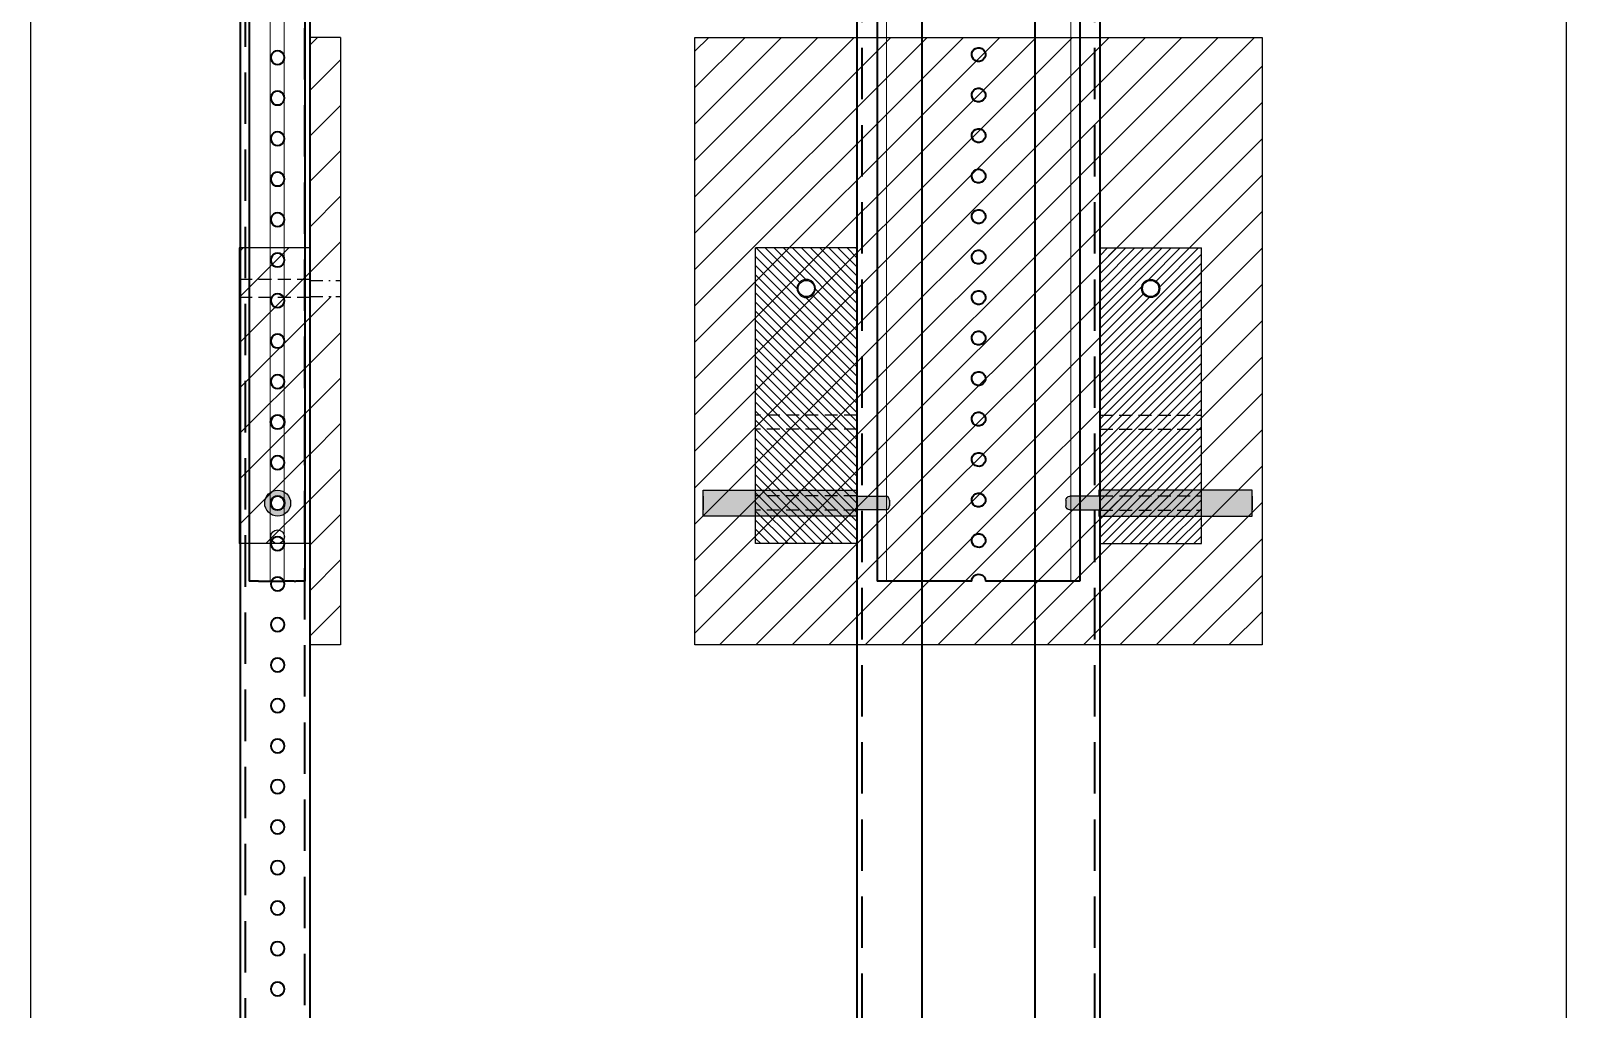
# Model space of a CAD drawing. Extents: x -442114 to -441356, y 420528 to 426243.
# Drawn here: x -442114 to -441356, y 421426 to 421909 of the extents above; entities that cross this region are included whole.
import ezdxf

# ---------------------------------------------------------------- set-up
doc = ezdxf.new("R2010")
doc.units = 0
for name, pattern in [('DASHDOT2', [12.7, 6.35, -3.175, 0, -3.175]), ('DASHED2', [9.525, 6.35, -3.175]), ('DASHEDX2', [38.1, 25.4, -12.7])]:
    doc.linetypes.add(name, pattern=pattern)
doc.layers.add('GORUNEN', color=7, linetype='Continuous', lineweight=35)
doc.layers.add('TEGET', color=8, linetype='Continuous', lineweight=18)

# ---------------------------------------------------------------- blocks, each defined once
blk = doc.blocks.new('RTEEEEW')
at = {"layer": 'GORUNEN', "color": 3}
for points in [[(-441706.17, 423145.81), (-441706.17, 420960.31)], [(-441674.17, 423145.81), (-441674.17, 420960.81)], [(-441618.17, 420960.81), (-441618.17, 423145.81)], [(-441586.17, 420960.31), (-441586.17, 423145.81)]]:
    blk.add_lwpolyline(points, dxfattribs=at)
at = {"layer": 'GORUNEN', "color": 3, "linetype": 'DASHEDX2'}
for points in [[(-441703.57, 420960.81), (-441703.57, 423145.81)], [(-441588.76, 420960.81), (-441588.76, 423145.81)]]:
    blk.add_lwpolyline(points, dxfattribs=at)
blk = doc.blocks.new('RFRF')
at = {"layer": 'GORUNEN', "color": 6}
for points in [[(-436055.46, 422629.79), (-436055.46, 420689.79)], [(-436027.96, 422629.79), (-436027.96, 420689.79)], [(-436055.46, 420966.39), (-436055.46, 420953.19)], [(-436055.46, 420953.19), (-436055.46, 420953.15), (-436055.46, 420953.04), (-436055.46, 420952.86), (-436055.46, 420952.61), (-436055.46, 420952.3), (-436055.46, 420951.94), (-436055.46, 420951.53), (-436055.46, 420951.08), (-436055.46, 420950.6), (-436055.46, 420950.1), (-436055.46, 420949.6), (-436055.46, 420949.1), (-436055.46, 420948.62), (-436055.46, 420948.16)], [(-436055.46, 420948.16), (-436055.46, 420947.94), (-436055.46, 420947.73), (-436055.46, 420947.53), (-436055.46, 420947.34), (-436055.46, 420947.17), (-436055.46, 420947.01), (-436055.46, 420946.87), (-436055.46, 420946.74), (-436055.46, 420946.64), (-436055.46, 420946.55), (-436055.46, 420946.48), (-436055.46, 420946.43), (-436055.46, 420946.4), (-436055.46, 420946.39)], [(-436055.46, 420946.39), (-436055.46, 420933.19)], [(-436055.46, 420933.19), (-436055.46, 420933.15), (-436055.46, 420933.04), (-436055.46, 420932.86), (-436055.46, 420932.61), (-436055.46, 420932.3), (-436055.46, 420931.94), (-436055.46, 420931.53), (-436055.46, 420931.08), (-436055.46, 420930.6), (-436055.46, 420930.1), (-436055.46, 420929.6), (-436055.46, 420929.1), (-436055.46, 420928.62), (-436055.46, 420928.16)], [(-436055.46, 420928.16), (-436055.46, 420927.94), (-436055.46, 420927.73), (-436055.46, 420927.53), (-436055.46, 420927.34), (-436055.46, 420927.17), (-436055.46, 420927.01), (-436055.46, 420926.87), (-436055.46, 420926.74), (-436055.46, 420926.64), (-436055.46, 420926.55), (-436055.46, 420926.48), (-436055.46, 420926.43), (-436055.46, 420926.4), (-436055.46, 420926.39)], [(-436055.46, 420926.39), (-436055.46, 420913.19)], [(-436055.46, 420913.19), (-436055.46, 420913.15), (-436055.46, 420913.04), (-436055.46, 420912.86), (-436055.46, 420912.61), (-436055.46, 420912.3), (-436055.46, 420911.94), (-436055.46, 420911.53), (-436055.46, 420911.08), (-436055.46, 420910.6), (-436055.46, 420910.1), (-436055.46, 420909.6), (-436055.46, 420909.1), (-436055.46, 420908.62), (-436055.46, 420908.16)], [(-436055.46, 420908.16), (-436055.46, 420907.94), (-436055.46, 420907.73), (-436055.46, 420907.53), (-436055.46, 420907.34), (-436055.46, 420907.17), (-436055.46, 420907.01), (-436055.46, 420906.87), (-436055.46, 420906.74), (-436055.46, 420906.64), (-436055.46, 420906.55), (-436055.46, 420906.48), (-436055.46, 420906.43), (-436055.46, 420906.4), (-436055.46, 420906.39)], [(-436055.46, 420906.39), (-436055.46, 420893.19)], [(-436055.46, 420893.19), (-436055.46, 420893.15), (-436055.46, 420893.04), (-436055.46, 420892.86), (-436055.46, 420892.61), (-436055.46, 420892.3), (-436055.46, 420891.94), (-436055.46, 420891.53), (-436055.46, 420891.08), (-436055.46, 420890.6), (-436055.46, 420890.1), (-436055.46, 420889.6), (-436055.46, 420889.1), (-436055.46, 420888.62), (-436055.46, 420888.16)], [(-436055.46, 420888.16), (-436055.46, 420887.94), (-436055.46, 420887.73), (-436055.46, 420887.53), (-436055.46, 420887.34), (-436055.46, 420887.17), (-436055.46, 420887.01), (-436055.46, 420886.87), (-436055.46, 420886.74), (-436055.46, 420886.64), (-436055.46, 420886.55), (-436055.46, 420886.48), (-436055.46, 420886.43), (-436055.46, 420886.4), (-436055.46, 420886.39)], [(-436055.46, 420886.39), (-436055.46, 420873.19)], [(-436055.46, 420873.19), (-436055.46, 420873.15), (-436055.46, 420873.04), (-436055.46, 420872.86), (-436055.46, 420872.61), (-436055.46, 420872.3), (-436055.46, 420871.94), (-436055.46, 420871.53), (-436055.46, 420871.08), (-436055.46, 420870.6), (-436055.46, 420870.1), (-436055.46, 420869.6), (-436055.46, 420869.1), (-436055.46, 420868.62), (-436055.46, 420868.16)], [(-436055.46, 420868.16), (-436055.46, 420867.94), (-436055.46, 420867.73), (-436055.46, 420867.53), (-436055.46, 420867.34), (-436055.46, 420867.17), (-436055.46, 420867.01), (-436055.46, 420866.87), (-436055.46, 420866.74), (-436055.46, 420866.64), (-436055.46, 420866.55), (-436055.46, 420866.48), (-436055.46, 420866.43), (-436055.46, 420866.4), (-436055.46, 420866.39)], [(-436055.46, 420866.39), (-436055.46, 420853.19)], [(-436055.46, 420853.19), (-436055.46, 420853.15), (-436055.46, 420853.04), (-436055.46, 420852.86), (-436055.46, 420852.61), (-436055.46, 420852.3), (-436055.46, 420851.94), (-436055.46, 420851.53), (-436055.46, 420851.08), (-436055.46, 420850.6), (-436055.46, 420850.1), (-436055.46, 420849.6), (-436055.46, 420849.1), (-436055.46, 420848.62), (-436055.46, 420848.16)], [(-436055.46, 420848.16), (-436055.46, 420847.94), (-436055.46, 420847.73), (-436055.46, 420847.53), (-436055.46, 420847.34), (-436055.46, 420847.17), (-436055.46, 420847.01), (-436055.46, 420846.87), (-436055.46, 420846.74), (-436055.46, 420846.64), (-436055.46, 420846.55), (-436055.46, 420846.48), (-436055.46, 420846.43), (-436055.46, 420846.4), (-436055.46, 420846.39)], [(-436055.46, 420846.39), (-436055.46, 420833.19)], [(-436055.46, 420833.19), (-436055.46, 420833.15), (-436055.46, 420833.04), (-436055.46, 420832.86), (-436055.46, 420832.61), (-436055.46, 420832.3), (-436055.46, 420831.94), (-436055.46, 420831.53), (-436055.46, 420831.08), (-436055.46, 420830.6), (-436055.46, 420830.1), (-436055.46, 420829.6), (-436055.46, 420829.1), (-436055.46, 420828.62), (-436055.46, 420828.16)], [(-436055.46, 420828.16), (-436055.46, 420827.94), (-436055.46, 420827.73), (-436055.46, 420827.53), (-436055.46, 420827.34), (-436055.46, 420827.17), (-436055.46, 420827.01), (-436055.46, 420826.87), (-436055.46, 420826.74), (-436055.46, 420826.64), (-436055.46, 420826.55), (-436055.46, 420826.48), (-436055.46, 420826.43), (-436055.46, 420826.4), (-436055.46, 420826.39)], [(-436055.46, 420826.39), (-436055.46, 420813.19)], [(-436055.46, 420813.19), (-436055.46, 420813.15), (-436055.46, 420813.04), (-436055.46, 420812.86), (-436055.46, 420812.61), (-436055.46, 420812.3), (-436055.46, 420811.94), (-436055.46, 420811.53), (-436055.46, 420811.08), (-436055.46, 420810.6), (-436055.46, 420810.1), (-436055.46, 420809.6), (-436055.46, 420809.1), (-436055.46, 420808.62), (-436055.46, 420808.16)], [(-436055.46, 420808.16), (-436055.46, 420807.94), (-436055.46, 420807.73), (-436055.46, 420807.53), (-436055.46, 420807.34), (-436055.46, 420807.17), (-436055.46, 420807.01), (-436055.46, 420806.87), (-436055.46, 420806.74), (-436055.46, 420806.64), (-436055.46, 420806.55), (-436055.46, 420806.48), (-436055.46, 420806.43), (-436055.46, 420806.4), (-436055.46, 420806.39)], [(-436055.46, 420806.39), (-436055.46, 420793.19)], [(-436055.46, 420793.19), (-436055.46, 420793.15), (-436055.46, 420793.04), (-436055.46, 420792.86), (-436055.46, 420792.61), (-436055.46, 420792.3), (-436055.46, 420791.94), (-436055.46, 420791.53), (-436055.46, 420791.08), (-436055.46, 420790.6), (-436055.46, 420790.1), (-436055.46, 420789.6), (-436055.46, 420789.1), (-436055.46, 420788.62), (-436055.46, 420788.16)], [(-436055.46, 420788.16), (-436055.46, 420787.94), (-436055.46, 420787.73), (-436055.46, 420787.53), (-436055.46, 420787.34), (-436055.46, 420787.17), (-436055.46, 420787.01), (-436055.46, 420786.87), (-436055.46, 420786.74), (-436055.46, 420786.64), (-436055.46, 420786.55), (-436055.46, 420786.48), (-436055.46, 420786.43), (-436055.46, 420786.4), (-436055.46, 420786.39)], [(-436055.46, 420786.39), (-436055.46, 420773.19)], [(-436055.46, 420773.19), (-436055.46, 420773.15), (-436055.46, 420773.04), (-436055.46, 420772.86), (-436055.46, 420772.61), (-436055.46, 420772.3), (-436055.46, 420771.94), (-436055.46, 420771.53), (-436055.46, 420771.08), (-436055.46, 420770.6), (-436055.46, 420770.1), (-436055.46, 420769.6), (-436055.46, 420769.1), (-436055.46, 420768.62), (-436055.46, 420768.16)], [(-436055.46, 420768.16), (-436055.46, 420767.94), (-436055.46, 420767.73), (-436055.46, 420767.53), (-436055.46, 420767.34), (-436055.46, 420767.17), (-436055.46, 420767.01), (-436055.46, 420766.87), (-436055.46, 420766.74), (-436055.46, 420766.64), (-436055.46, 420766.55), (-436055.46, 420766.48), (-436055.46, 420766.43), (-436055.46, 420766.4), (-436055.46, 420766.39)], [(-436055.46, 420766.39), (-436055.46, 420753.19)], [(-436055.46, 420753.19), (-436055.46, 420753.15), (-436055.46, 420753.04), (-436055.46, 420752.86), (-436055.46, 420752.61), (-436055.46, 420752.3), (-436055.46, 420751.94), (-436055.46, 420751.53), (-436055.46, 420751.08), (-436055.46, 420750.6), (-436055.46, 420750.1), (-436055.46, 420749.6), (-436055.46, 420749.1), (-436055.46, 420748.62), (-436055.46, 420748.16)], [(-436055.46, 420748.16), (-436055.46, 420747.94), (-436055.46, 420747.73), (-436055.46, 420747.53), (-436055.46, 420747.34), (-436055.46, 420747.17), (-436055.46, 420747.01), (-436055.46, 420746.87), (-436055.46, 420746.74), (-436055.46, 420746.64), (-436055.46, 420746.55), (-436055.46, 420746.48), (-436055.46, 420746.43), (-436055.46, 420746.4), (-436055.46, 420746.39)], [(-436055.46, 420746.39), (-436055.46, 420733.19)], [(-436055.46, 420733.19), (-436055.46, 420733.15), (-436055.46, 420733.04), (-436055.46, 420732.86), (-436055.46, 420732.61), (-436055.46, 420732.3), (-436055.46, 420731.94), (-436055.46, 420731.53), (-436055.46, 420731.08), (-436055.46, 420730.6), (-436055.46, 420730.1), (-436055.46, 420729.6), (-436055.46, 420729.1), (-436055.46, 420728.62), (-436055.46, 420728.16)], [(-436055.46, 420728.16), (-436055.46, 420727.94), (-436055.46, 420727.73), (-436055.46, 420727.53), (-436055.46, 420727.34), (-436055.46, 420727.17), (-436055.46, 420727.01), (-436055.46, 420726.87), (-436055.46, 420726.74), (-436055.46, 420726.64), (-436055.46, 420726.55), (-436055.46, 420726.48), (-436055.46, 420726.43), (-436055.46, 420726.4), (-436055.46, 420726.39)], [(-436055.46, 420726.39), (-436055.46, 420713.19)], [(-436055.46, 420713.19), (-436055.46, 420713.15), (-436055.46, 420713.04), (-436055.46, 420712.86), (-436055.46, 420712.61), (-436055.46, 420712.3), (-436055.46, 420711.94), (-436055.46, 420711.53), (-436055.46, 420711.08), (-436055.46, 420710.6), (-436055.46, 420710.1), (-436055.46, 420709.6), (-436055.46, 420709.1), (-436055.46, 420708.62), (-436055.46, 420708.16)], [(-436055.46, 420708.16), (-436055.46, 420707.94), (-436055.46, 420707.73), (-436055.46, 420707.53), (-436055.46, 420707.34), (-436055.46, 420707.17), (-436055.46, 420707.01), (-436055.46, 420706.87), (-436055.46, 420706.74), (-436055.46, 420706.64), (-436055.46, 420706.55), (-436055.46, 420706.48), (-436055.46, 420706.43), (-436055.46, 420706.4), (-436055.46, 420706.39)], [(-436055.46, 420706.39), (-436055.46, 420693.19)], [(-436055.46, 420693.19), (-436055.46, 420693.17), (-436055.46, 420693.11), (-436055.46, 420693), (-436055.46, 420692.86), (-436055.46, 420692.67), (-436055.46, 420692.45), (-436055.46, 420692.2), (-436055.46, 420691.91), (-436055.46, 420691.6), (-436055.46, 420691.27), (-436055.46, 420690.91), (-436055.46, 420690.55), (-436055.46, 420690.17), (-436055.46, 420689.79)], [(-436050.96, 420689.79), (-436051.47, 420689.79), (-436051.96, 420689.79), (-436052.45, 420689.79), (-436052.92, 420689.79), (-436053.36, 420689.79), (-436053.77, 420689.79), (-436054.15, 420689.79), (-436054.48, 420689.79), (-436054.77, 420689.79), (-436055.02, 420689.79), (-436055.21, 420689.79), (-436055.35, 420689.79), (-436055.44, 420689.79), (-436055.46, 420689.79)], [(-436050.96, 420689.79), (-436050.16, 420689.79)], [(-436050.16, 420689.79), (-436048.67, 420689.79), (-436047.36, 420689.79), (-436046.35, 420689.79), (-436046, 420689.79), (-436045.77, 420689.79)], [(-436045.77, 420689.79), (-436045.12, 420689.79)], [(-436045.12, 420689.79), (-436038.3, 420689.79)], [(-436038.3, 420689.79), (-436037.66, 420689.79)], [(-436033.27, 420689.79), (-436034.75, 420689.79), (-436036.07, 420689.79), (-436037.08, 420689.79), (-436037.42, 420689.79), (-436037.66, 420689.79)], [(-436033.27, 420689.79), (-436032.46, 420689.79)], [(-436027.96, 420689.79), (-436027.99, 420689.79), (-436028.08, 420689.79), (-436028.22, 420689.79), (-436028.41, 420689.79), (-436028.65, 420689.79), (-436028.95, 420689.79), (-436029.28, 420689.79), (-436029.66, 420689.79), (-436030.07, 420689.79), (-436030.51, 420689.79), (-436030.98, 420689.79), (-436031.46, 420689.79), (-436031.96, 420689.79), (-436032.46, 420689.79)]]:
    blk.add_lwpolyline(points, dxfattribs=at)
at = {"layer": 'TEGET', "color": 6}
for points in [[(-436045.12, 422626.79), (-436045.12, 420689.79)], [(-436038.3, 422626.79), (-436038.3, 420689.79)]]:
    blk.add_lwpolyline(points, dxfattribs=at)
blk = doc.blocks.new('FRAR')
at = {"color": 3}
blk.add_circle((-441356.32, 421659.21), 3.4, dxfattribs=at)
at = {"layer": 'GORUNEN', "color": 3}
for points in [[(-441374.82, 423145.81), (-441374.82, 420960.81)], [(-441340.32, 420665.81), (-441340.32, 423145.81)], [(-441356.32, 421899.21), (-441357.37, 421899.04), (-441358.32, 421898.56), (-441359.07, 421897.8), (-441359.55, 421896.86), (-441359.72, 421895.81)], [(-441359.72, 421895.81), (-441359.55, 421894.75), (-441359.07, 421893.81), (-441358.32, 421893.05), (-441357.37, 421892.57), (-441356.32, 421892.41)], [(-441359.22, 421897.57), (-441358.72, 421898.21), (-441358.09, 421898.71)], [(-441352.92, 421895.81), (-441353.09, 421896.86), (-441353.57, 421897.8), (-441354.32, 421898.56), (-441355.27, 421899.04), (-441356.32, 421899.21)], [(-441356.32, 421892.41), (-441355.27, 421892.57), (-441354.32, 421893.05), (-441353.57, 421893.81), (-441353.09, 421894.75), (-441352.92, 421895.81)], [(-441354.55, 421898.71), (-441353.92, 421898.21), (-441353.42, 421897.57)], [(-441358.09, 421892.9), (-441358.72, 421893.4), (-441359.22, 421894.04)], [(-441353.42, 421894.04), (-441353.92, 421893.4), (-441354.55, 421892.9)], [(-441356.32, 421879.21), (-441357.37, 421879.04), (-441358.32, 421878.56), (-441359.07, 421877.8), (-441359.55, 421876.86), (-441359.72, 421875.81)], [(-441359.72, 421875.81), (-441359.55, 421874.75), (-441359.07, 421873.81), (-441358.32, 421873.05), (-441357.37, 421872.57), (-441356.32, 421872.41)], [(-441359.22, 421877.57), (-441358.72, 421878.21), (-441358.09, 421878.71)], [(-441358.09, 421872.9), (-441358.72, 421873.4), (-441359.22, 421874.04)], [(-441352.92, 421875.81), (-441353.09, 421876.86), (-441353.57, 421877.8), (-441354.32, 421878.56), (-441355.27, 421879.04), (-441356.32, 421879.21)], [(-441356.32, 421872.41), (-441355.27, 421872.57), (-441354.32, 421873.05), (-441353.57, 421873.81), (-441353.09, 421874.75), (-441352.92, 421875.81)], [(-441354.55, 421878.71), (-441353.92, 421878.21), (-441353.42, 421877.57)], [(-441353.42, 421874.04), (-441353.92, 421873.4), (-441354.55, 421872.9)], [(-441356.32, 421859.21), (-441357.37, 421859.04), (-441358.32, 421858.56), (-441359.07, 421857.8), (-441359.55, 421856.86), (-441359.72, 421855.81)], [(-441359.22, 421857.57), (-441358.72, 421858.21), (-441358.09, 421858.71)], [(-441352.92, 421855.81), (-441353.09, 421856.86), (-441353.57, 421857.8), (-441354.32, 421858.56), (-441355.27, 421859.04), (-441356.32, 421859.21)], [(-441354.55, 421858.71), (-441353.92, 421858.21), (-441353.42, 421857.57)], [(-441359.72, 421855.81), (-441359.55, 421854.75), (-441359.07, 421853.81), (-441358.32, 421853.05), (-441357.37, 421852.57), (-441356.32, 421852.41)], [(-441358.09, 421852.9), (-441358.72, 421853.4), (-441359.22, 421854.04)], [(-441356.32, 421852.41), (-441355.27, 421852.57), (-441354.32, 421853.05), (-441353.57, 421853.81), (-441353.09, 421854.75), (-441352.92, 421855.81)], [(-441353.42, 421854.04), (-441353.92, 421853.4), (-441354.55, 421852.9)], [(-441356.32, 421839.21), (-441357.37, 421839.04), (-441358.32, 421838.56), (-441359.07, 421837.8), (-441359.55, 421836.86), (-441359.72, 421835.81)], [(-441359.72, 421835.81), (-441359.55, 421834.75), (-441359.07, 421833.81), (-441358.32, 421833.05), (-441357.37, 421832.57), (-441356.32, 421832.41)], [(-441359.22, 421837.57), (-441358.72, 421838.21), (-441358.09, 421838.71)], [(-441352.92, 421835.81), (-441353.09, 421836.86), (-441353.57, 421837.8), (-441354.32, 421838.56), (-441355.27, 421839.04), (-441356.32, 421839.21)], [(-441356.32, 421832.41), (-441355.27, 421832.57), (-441354.32, 421833.05), (-441353.57, 421833.81), (-441353.09, 421834.75), (-441352.92, 421835.81)], [(-441354.55, 421838.71), (-441353.92, 421838.21), (-441353.42, 421837.57)], [(-441358.09, 421832.9), (-441358.72, 421833.4), (-441359.22, 421834.04)], [(-441353.42, 421834.04), (-441353.92, 421833.4), (-441354.55, 421832.9)], [(-441356.32, 421819.21), (-441357.37, 421819.04), (-441358.32, 421818.56), (-441359.07, 421817.8), (-441359.55, 421816.86), (-441359.72, 421815.81)], [(-441352.92, 421815.81), (-441353.09, 421816.86), (-441353.57, 421817.8), (-441354.32, 421818.56), (-441355.27, 421819.04), (-441356.32, 421819.21)], [(-441359.72, 421815.81), (-441359.55, 421814.75), (-441359.07, 421813.81), (-441358.32, 421813.05), (-441357.37, 421812.57), (-441356.32, 421812.41)], [(-441359.22, 421817.57), (-441358.72, 421818.21), (-441358.09, 421818.71)], [(-441358.09, 421812.9), (-441358.72, 421813.4), (-441359.22, 421814.04)], [(-441356.32, 421812.41), (-441355.27, 421812.57), (-441354.32, 421813.05), (-441353.57, 421813.81), (-441353.09, 421814.75), (-441352.92, 421815.81)], [(-441354.55, 421818.71), (-441353.92, 421818.21), (-441353.42, 421817.57)], [(-441353.42, 421814.04), (-441353.92, 421813.4), (-441354.55, 421812.9)], [(-441356.32, 421799.21), (-441357.37, 421799.04), (-441358.32, 421798.56), (-441359.07, 421797.8), (-441359.55, 421796.86), (-441359.72, 421795.81)], [(-441359.22, 421797.57), (-441358.72, 421798.21), (-441358.09, 421798.71)], [(-441352.92, 421795.81), (-441353.09, 421796.86), (-441353.57, 421797.8), (-441354.32, 421798.56), (-441355.27, 421799.04), (-441356.32, 421799.21)], [(-441354.55, 421798.71), (-441353.92, 421798.21), (-441353.42, 421797.57)], [(-441359.72, 421795.81), (-441359.55, 421794.75), (-441359.07, 421793.81), (-441358.32, 421793.05), (-441357.37, 421792.57), (-441356.32, 421792.41)], [(-441358.09, 421792.9), (-441358.72, 421793.4), (-441359.22, 421794.04)], [(-441356.32, 421792.41), (-441355.27, 421792.57), (-441354.32, 421793.05), (-441353.57, 421793.81), (-441353.09, 421794.75), (-441352.92, 421795.81)], [(-441353.42, 421794.04), (-441353.92, 421793.4), (-441354.55, 421792.9)], [(-441356.32, 421779.21), (-441357.37, 421779.04), (-441358.32, 421778.56), (-441359.07, 421777.8), (-441359.55, 421776.86), (-441359.72, 421775.81)], [(-441359.72, 421775.81), (-441359.55, 421774.75), (-441359.07, 421773.81), (-441358.32, 421773.05), (-441357.37, 421772.57), (-441356.32, 421772.41)], [(-441359.22, 421777.57), (-441358.72, 421778.21), (-441358.09, 421778.71)], [(-441358.09, 421772.9), (-441358.72, 421773.4), (-441359.22, 421774.04)], [(-441352.92, 421775.81), (-441353.09, 421776.86), (-441353.57, 421777.8), (-441354.32, 421778.56), (-441355.27, 421779.04), (-441356.32, 421779.21)], [(-441356.32, 421772.41), (-441355.27, 421772.57), (-441354.32, 421773.05), (-441353.57, 421773.81), (-441353.09, 421774.75), (-441352.92, 421775.81)], [(-441354.55, 421778.71), (-441353.92, 421778.21), (-441353.42, 421777.57)], [(-441353.42, 421774.04), (-441353.92, 421773.4), (-441354.55, 421772.9)], [(-441356.32, 421759.21), (-441357.37, 421759.04), (-441358.32, 421758.56), (-441359.07, 421757.8), (-441359.55, 421756.86), (-441359.72, 421755.81)], [(-441359.22, 421757.57), (-441358.72, 421758.21), (-441358.09, 421758.71)], [(-441352.92, 421755.81), (-441353.09, 421756.86), (-441353.57, 421757.8), (-441354.32, 421758.56), (-441355.27, 421759.04), (-441356.32, 421759.21)], [(-441354.55, 421758.71), (-441353.92, 421758.21), (-441353.42, 421757.57)], [(-441359.72, 421755.81), (-441359.55, 421754.75), (-441359.07, 421753.81), (-441358.32, 421753.05), (-441357.37, 421752.57), (-441356.32, 421752.41)], [(-441358.09, 421752.9), (-441358.72, 421753.4), (-441359.22, 421754.04)], [(-441356.32, 421752.41), (-441355.27, 421752.57), (-441354.32, 421753.05), (-441353.57, 421753.81), (-441353.09, 421754.75), (-441352.92, 421755.81)], [(-441353.42, 421754.04), (-441353.92, 421753.4), (-441354.55, 421752.9)], [(-441356.32, 421739.21), (-441357.37, 421739.04), (-441358.32, 421738.56), (-441359.07, 421737.8), (-441359.55, 421736.86), (-441359.72, 421735.81)], [(-441359.72, 421735.81), (-441359.55, 421734.75), (-441359.07, 421733.81), (-441358.32, 421733.05), (-441357.37, 421732.57), (-441356.32, 421732.41)], [(-441359.22, 421737.57), (-441358.72, 421738.21), (-441358.09, 421738.71)], [(-441352.92, 421735.81), (-441353.09, 421736.86), (-441353.57, 421737.8), (-441354.32, 421738.56), (-441355.27, 421739.04), (-441356.32, 421739.21)], [(-441356.32, 421732.41), (-441355.27, 421732.57), (-441354.32, 421733.05), (-441353.57, 421733.81), (-441353.09, 421734.75), (-441352.92, 421735.81)], [(-441354.55, 421738.71), (-441353.92, 421738.21), (-441353.42, 421737.57)], [(-441358.09, 421732.9), (-441358.72, 421733.4), (-441359.22, 421734.04)], [(-441353.42, 421734.04), (-441353.92, 421733.4), (-441354.55, 421732.9)], [(-441356.32, 421719.21), (-441357.37, 421719.04), (-441358.32, 421718.56), (-441359.07, 421717.8), (-441359.55, 421716.86), (-441359.72, 421715.81)], [(-441359.72, 421715.81), (-441359.55, 421714.75), (-441359.07, 421713.81), (-441358.32, 421713.05), (-441357.37, 421712.57), (-441356.32, 421712.41)], [(-441359.22, 421717.57), (-441358.72, 421718.21), (-441358.09, 421718.71)], [(-441358.09, 421712.9), (-441358.72, 421713.4), (-441359.22, 421714.04)], [(-441352.92, 421715.81), (-441353.09, 421716.86), (-441353.57, 421717.8), (-441354.32, 421718.56), (-441355.27, 421719.04), (-441356.32, 421719.21)], [(-441356.32, 421712.41), (-441355.27, 421712.57), (-441354.32, 421713.05), (-441353.57, 421713.81), (-441353.09, 421714.75), (-441352.92, 421715.81)], [(-441354.55, 421718.71), (-441353.92, 421718.21), (-441353.42, 421717.57)], [(-441353.42, 421714.04), (-441353.92, 421713.4), (-441354.55, 421712.9)], [(-441356.32, 421699.21), (-441357.37, 421699.04), (-441358.32, 421698.56), (-441359.07, 421697.8), (-441359.55, 421696.86), (-441359.72, 421695.81)], [(-441359.22, 421697.57), (-441358.72, 421698.21), (-441358.09, 421698.71)], [(-441352.92, 421695.81), (-441353.09, 421696.86), (-441353.57, 421697.8), (-441354.32, 421698.56), (-441355.27, 421699.04), (-441356.32, 421699.21)], [(-441354.55, 421698.71), (-441353.92, 421698.21), (-441353.42, 421697.57)], [(-441359.72, 421695.81), (-441359.55, 421694.75), (-441359.07, 421693.81), (-441358.32, 421693.05), (-441357.37, 421692.57), (-441356.32, 421692.41)], [(-441358.09, 421692.9), (-441358.72, 421693.4), (-441359.22, 421694.04)], [(-441356.32, 421692.41), (-441355.27, 421692.57), (-441354.32, 421693.05), (-441353.57, 421693.81), (-441353.09, 421694.75), (-441352.92, 421695.81)], [(-441353.42, 421694.04), (-441353.92, 421693.4), (-441354.55, 421692.9)], [(-441356.32, 421679.21), (-441357.37, 421679.04), (-441358.32, 421678.56), (-441359.07, 421677.8), (-441359.55, 421676.86), (-441359.72, 421675.81)], [(-441359.72, 421675.81), (-441359.55, 421674.75), (-441359.07, 421673.81), (-441358.32, 421673.05), (-441357.37, 421672.57), (-441356.32, 421672.41)], [(-441359.22, 421677.57), (-441358.72, 421678.21), (-441358.09, 421678.71)], [(-441352.92, 421675.81), (-441353.09, 421676.86), (-441353.57, 421677.8), (-441354.32, 421678.56), (-441355.27, 421679.04), (-441356.32, 421679.21)], [(-441356.32, 421672.41), (-441355.27, 421672.57), (-441354.32, 421673.05), (-441353.57, 421673.81), (-441353.09, 421674.75), (-441352.92, 421675.81)], [(-441354.55, 421678.71), (-441353.92, 421678.21), (-441353.42, 421677.57)], [(-441358.09, 421672.9), (-441358.72, 421673.4), (-441359.22, 421674.04)], [(-441353.42, 421674.04), (-441353.92, 421673.4), (-441354.55, 421672.9)], [(-441356.32, 421659.21), (-441357.37, 421659.04), (-441358.32, 421658.56), (-441359.07, 421657.8), (-441359.55, 421656.86), (-441359.72, 421655.81)], [(-441359.72, 421655.81), (-441359.55, 421654.75), (-441359.07, 421653.81), (-441358.32, 421653.05), (-441357.37, 421652.57), (-441356.32, 421652.41)], [(-441359.22, 421657.57), (-441358.72, 421658.21), (-441358.09, 421658.71)], [(-441358.09, 421652.9), (-441358.72, 421653.4), (-441359.22, 421654.04)], [(-441352.92, 421655.81), (-441353.09, 421656.86), (-441353.57, 421657.8), (-441354.32, 421658.56), (-441355.27, 421659.04), (-441356.32, 421659.21)], [(-441356.32, 421652.41), (-441355.27, 421652.57), (-441354.32, 421653.05), (-441353.57, 421653.81), (-441353.09, 421654.75), (-441352.92, 421655.81)], [(-441354.55, 421658.71), (-441353.92, 421658.21), (-441353.42, 421657.57)], [(-441353.42, 421654.04), (-441353.92, 421653.4), (-441354.55, 421652.9)], [(-441356.32, 421639.21), (-441357.37, 421639.04), (-441358.32, 421638.56), (-441359.07, 421637.8), (-441359.55, 421636.86), (-441359.72, 421635.81)], [(-441359.22, 421637.57), (-441358.72, 421638.21), (-441358.09, 421638.71)], [(-441352.92, 421635.81), (-441353.09, 421636.86), (-441353.57, 421637.8), (-441354.32, 421638.56), (-441355.27, 421639.04), (-441356.32, 421639.21)], [(-441354.55, 421638.71), (-441353.92, 421638.21), (-441353.42, 421637.57)], [(-441359.72, 421635.81), (-441359.55, 421634.75), (-441359.07, 421633.81), (-441358.32, 421633.05), (-441357.37, 421632.57), (-441356.32, 421632.41)], [(-441358.09, 421632.9), (-441358.72, 421633.4), (-441359.22, 421634.04)], [(-441356.32, 421632.41), (-441355.27, 421632.57), (-441354.32, 421633.05), (-441353.57, 421633.81), (-441353.09, 421634.75), (-441352.92, 421635.81)], [(-441353.42, 421634.04), (-441353.92, 421633.4), (-441354.55, 421632.9)], [(-441356.32, 421619.21), (-441357.37, 421619.04), (-441358.32, 421618.56), (-441359.07, 421617.8), (-441359.55, 421616.86), (-441359.72, 421615.81)], [(-441359.72, 421615.81), (-441359.55, 421614.75), (-441359.07, 421613.81), (-441358.32, 421613.05), (-441357.37, 421612.57), (-441356.32, 421612.41)], [(-441359.22, 421617.57), (-441358.72, 421618.21), (-441358.09, 421618.71)], [(-441352.92, 421615.81), (-441353.09, 421616.86), (-441353.57, 421617.8), (-441354.32, 421618.56), (-441355.27, 421619.04), (-441356.32, 421619.21)], [(-441356.32, 421612.41), (-441355.27, 421612.57), (-441354.32, 421613.05), (-441353.57, 421613.81), (-441353.09, 421614.75), (-441352.92, 421615.81)], [(-441354.55, 421618.71), (-441353.92, 421618.21), (-441353.42, 421617.57)], [(-441358.09, 421612.9), (-441358.72, 421613.4), (-441359.22, 421614.04)], [(-441353.42, 421614.04), (-441353.92, 421613.4), (-441354.55, 421612.9)], [(-441356.32, 421599.21), (-441357.37, 421599.04), (-441358.32, 421598.56), (-441359.07, 421597.8), (-441359.55, 421596.86), (-441359.72, 421595.81)], [(-441359.72, 421595.81), (-441359.55, 421594.75), (-441359.07, 421593.81), (-441358.32, 421593.05), (-441357.37, 421592.57), (-441356.32, 421592.41)], [(-441359.22, 421597.57), (-441358.72, 421598.21), (-441358.09, 421598.71)], [(-441358.09, 421592.9), (-441358.72, 421593.4), (-441359.22, 421594.04)], [(-441352.92, 421595.81), (-441353.09, 421596.86), (-441353.57, 421597.8), (-441354.32, 421598.56), (-441355.27, 421599.04), (-441356.32, 421599.21)], [(-441356.32, 421592.41), (-441355.27, 421592.57), (-441354.32, 421593.05), (-441353.57, 421593.81), (-441353.09, 421594.75), (-441352.92, 421595.81)], [(-441354.55, 421598.71), (-441353.92, 421598.21), (-441353.42, 421597.57)], [(-441353.42, 421594.04), (-441353.92, 421593.4), (-441354.55, 421592.9)], [(-441356.32, 421579.21), (-441357.37, 421579.04), (-441358.32, 421578.56), (-441359.07, 421577.8), (-441359.55, 421576.86), (-441359.72, 421575.81)], [(-441359.22, 421577.57), (-441358.72, 421578.21), (-441358.09, 421578.71)], [(-441352.92, 421575.81), (-441353.09, 421576.86), (-441353.57, 421577.8), (-441354.32, 421578.56), (-441355.27, 421579.04), (-441356.32, 421579.21)], [(-441354.55, 421578.71), (-441353.92, 421578.21), (-441353.42, 421577.57)], [(-441359.72, 421575.81), (-441359.55, 421574.75), (-441359.07, 421573.81), (-441358.32, 421573.05), (-441357.37, 421572.57), (-441356.32, 421572.41)], [(-441358.09, 421572.9), (-441358.72, 421573.4), (-441359.22, 421574.04)], [(-441356.32, 421572.41), (-441355.27, 421572.57), (-441354.32, 421573.05), (-441353.57, 421573.81), (-441353.09, 421574.75), (-441352.92, 421575.81)], [(-441353.42, 421574.04), (-441353.92, 421573.4), (-441354.55, 421572.9)], [(-441356.32, 421559.21), (-441357.37, 421559.04), (-441358.32, 421558.56), (-441359.07, 421557.8), (-441359.55, 421556.86), (-441359.72, 421555.81)], [(-441359.72, 421555.81), (-441359.55, 421554.75), (-441359.07, 421553.81), (-441358.32, 421553.05), (-441357.37, 421552.57), (-441356.32, 421552.41)], [(-441359.22, 421557.57), (-441358.72, 421558.21), (-441358.09, 421558.71)], [(-441358.09, 421552.9), (-441358.72, 421553.4), (-441359.22, 421554.04)], [(-441352.92, 421555.81), (-441353.09, 421556.86), (-441353.57, 421557.8), (-441354.32, 421558.56), (-441355.27, 421559.04), (-441356.32, 421559.21)], [(-441356.32, 421552.41), (-441355.27, 421552.57), (-441354.32, 421553.05), (-441353.57, 421553.81), (-441353.09, 421554.75), (-441352.92, 421555.81)], [(-441354.55, 421558.71), (-441353.92, 421558.21), (-441353.42, 421557.57)], [(-441353.42, 421554.04), (-441353.92, 421553.4), (-441354.55, 421552.9)], [(-441356.32, 421539.21), (-441357.37, 421539.04), (-441358.32, 421538.56), (-441359.07, 421537.8), (-441359.55, 421536.86), (-441359.72, 421535.81)], [(-441359.22, 421537.57), (-441358.72, 421538.21), (-441358.09, 421538.71)], [(-441352.92, 421535.81), (-441353.09, 421536.86), (-441353.57, 421537.8), (-441354.32, 421538.56), (-441355.27, 421539.04), (-441356.32, 421539.21)], [(-441354.55, 421538.71), (-441353.92, 421538.21), (-441353.42, 421537.57)], [(-441359.72, 421535.81), (-441359.55, 421534.75), (-441359.07, 421533.81), (-441358.32, 421533.05), (-441357.37, 421532.57), (-441356.32, 421532.41)], [(-441358.09, 421532.9), (-441358.72, 421533.4), (-441359.22, 421534.04)], [(-441356.32, 421532.41), (-441355.27, 421532.57), (-441354.32, 421533.05), (-441353.57, 421533.81), (-441353.09, 421534.75), (-441352.92, 421535.81)], [(-441353.42, 421534.04), (-441353.92, 421533.4), (-441354.55, 421532.9)], [(-441356.32, 421519.21), (-441357.37, 421519.04), (-441358.32, 421518.56), (-441359.07, 421517.8), (-441359.55, 421516.86), (-441359.72, 421515.81)], [(-441359.22, 421517.57), (-441358.72, 421518.21), (-441358.09, 421518.71)], [(-441352.92, 421515.81), (-441353.09, 421516.86), (-441353.57, 421517.8), (-441354.32, 421518.56), (-441355.27, 421519.04), (-441356.32, 421519.21)], [(-441354.55, 421518.71), (-441353.92, 421518.21), (-441353.42, 421517.57)], [(-441359.72, 421515.81), (-441359.55, 421514.75), (-441359.07, 421513.81), (-441358.32, 421513.05), (-441357.37, 421512.57), (-441356.32, 421512.41)], [(-441358.09, 421512.9), (-441358.72, 421513.4), (-441359.22, 421514.04)], [(-441356.32, 421512.41), (-441355.27, 421512.57), (-441354.32, 421513.05), (-441353.57, 421513.81), (-441353.09, 421514.75), (-441352.92, 421515.81)], [(-441353.42, 421514.04), (-441353.92, 421513.4), (-441354.55, 421512.9)], [(-441356.32, 421499.21), (-441357.37, 421499.04), (-441358.32, 421498.56), (-441359.07, 421497.8), (-441359.55, 421496.86), (-441359.72, 421495.81)], [(-441359.72, 421495.81), (-441359.55, 421494.75), (-441359.07, 421493.81), (-441358.32, 421493.05), (-441357.37, 421492.57), (-441356.32, 421492.41)], [(-441359.22, 421497.57), (-441358.72, 421498.21), (-441358.09, 421498.71)], [(-441358.09, 421492.9), (-441358.72, 421493.4), (-441359.22, 421494.04)], [(-441352.92, 421495.81), (-441353.09, 421496.86), (-441353.57, 421497.8), (-441354.32, 421498.56), (-441355.27, 421499.04), (-441356.32, 421499.21)], [(-441356.32, 421492.41), (-441355.27, 421492.57), (-441354.32, 421493.05), (-441353.57, 421493.81), (-441353.09, 421494.75), (-441352.92, 421495.81)], [(-441354.55, 421498.71), (-441353.92, 421498.21), (-441353.42, 421497.57)], [(-441353.42, 421494.04), (-441353.92, 421493.4), (-441354.55, 421492.9)], [(-441356.32, 421479.21), (-441357.37, 421479.04), (-441358.32, 421478.56), (-441359.07, 421477.8), (-441359.55, 421476.86), (-441359.72, 421475.81)], [(-441359.22, 421477.57), (-441358.72, 421478.21), (-441358.09, 421478.71)], [(-441352.92, 421475.81), (-441353.09, 421476.86), (-441353.57, 421477.8), (-441354.32, 421478.56), (-441355.27, 421479.04), (-441356.32, 421479.21)], [(-441354.55, 421478.71), (-441353.92, 421478.21), (-441353.42, 421477.57)], [(-441359.72, 421475.81), (-441359.55, 421474.75), (-441359.07, 421473.81), (-441358.32, 421473.05), (-441357.37, 421472.57), (-441356.32, 421472.41)], [(-441358.09, 421472.9), (-441358.72, 421473.4), (-441359.22, 421474.04)], [(-441356.32, 421472.41), (-441355.27, 421472.57), (-441354.32, 421473.05), (-441353.57, 421473.81), (-441353.09, 421474.75), (-441352.92, 421475.81)], [(-441353.42, 421474.04), (-441353.92, 421473.4), (-441354.55, 421472.9)], [(-441356.32, 421459.21), (-441357.37, 421459.04), (-441358.32, 421458.56), (-441359.07, 421457.8), (-441359.55, 421456.86), (-441359.72, 421455.81)], [(-441359.72, 421455.81), (-441359.55, 421454.75), (-441359.07, 421453.81), (-441358.32, 421453.05), (-441357.37, 421452.57), (-441356.32, 421452.41)], [(-441359.22, 421457.57), (-441358.72, 421458.21), (-441358.09, 421458.71)], [(-441352.92, 421455.81), (-441353.09, 421456.86), (-441353.57, 421457.8), (-441354.32, 421458.56), (-441355.27, 421459.04), (-441356.32, 421459.21)], [(-441356.32, 421452.41), (-441355.27, 421452.57), (-441354.32, 421453.05), (-441353.57, 421453.81), (-441353.09, 421454.75), (-441352.92, 421455.81)], [(-441354.55, 421458.71), (-441353.92, 421458.21), (-441353.42, 421457.57)], [(-441358.09, 421452.9), (-441358.72, 421453.4), (-441359.22, 421454.04)], [(-441353.42, 421454.04), (-441353.92, 421453.4), (-441354.55, 421452.9)], [(-441356.32, 421439.21), (-441357.37, 421439.04), (-441358.32, 421438.56), (-441359.07, 421437.8), (-441359.55, 421436.86), (-441359.72, 421435.81)], [(-441359.72, 421435.81), (-441359.55, 421434.75), (-441359.07, 421433.81), (-441358.32, 421433.05), (-441357.37, 421432.57), (-441356.32, 421432.41)], [(-441359.22, 421437.57), (-441358.72, 421438.21), (-441358.09, 421438.71)], [(-441358.09, 421432.9), (-441358.72, 421433.4), (-441359.22, 421434.04)], [(-441352.92, 421435.81), (-441353.09, 421436.86), (-441353.57, 421437.8), (-441354.32, 421438.56), (-441355.27, 421439.04), (-441356.32, 421439.21)], [(-441356.32, 421432.41), (-441355.27, 421432.57), (-441354.32, 421433.05), (-441353.57, 421433.81), (-441353.09, 421434.75), (-441352.92, 421435.81)], [(-441354.55, 421438.71), (-441353.92, 421438.21), (-441353.42, 421437.57)], [(-441353.42, 421434.04), (-441353.92, 421433.4), (-441354.55, 421432.9)]]:
    blk.add_lwpolyline(points, dxfattribs=at)
at = {"layer": 'GORUNEN', "color": 3, "linetype": 'DASHEDX2'}
for points in [[(-441372.32, 423145.81), (-441372.32, 420960.81)], [(-441342.82, 420665.81), (-441342.82, 423145.81)]]:
    blk.add_lwpolyline(points, dxfattribs=at)
blk = doc.blocks.new('GGFGFG')
h = blk.add_hatch()
h.set_pattern_fill('ANSI31', color=4, scale=5)
h.paths.add_polyline_path([(-440418.85, 422849.63), (-440453.85, 422849.63), (-440453.85, 422834.13), (-440418.85, 422834.13)])
h.paths.add_polyline_path([(-440418.85, 422825.13), (-440453.85, 422825.13), (-440453.85, 422703.63), (-440418.85, 422703.63)])
h.paths.add_polyline_path([(-440431.26, 422763.63, -1), (-440438.46, 422763.63, -1)], flags=16)
h.paths.add_polyline_path([(-440431.23, 422723.63, -1), (-440438.43, 422723.63, -1)], flags=16)
h.paths.add_polyline_path([(-440418.85, 422834.13), (-440453.85, 422834.13), (-440453.85, 422825.13), (-440418.85, 422825.13)])
at = {"color": 4}
for p, q in [((-440418.85, 422849.63), (-440453.85, 422849.63)), ((-440453.85, 422849.63), (-440453.85, 422703.63)), ((-440418.85, 422849.63), (-440418.85, 422703.63)), ((-440418.85, 422703.63), (-440453.85, 422703.63))]:
    blk.add_line(p, q, dxfattribs=at)
at = {"color": 4, "linetype": 'DASHED2'}
for p, q in [((-440418.85, 422834.13), (-440453.85, 422834.13)), ((-440418.85, 422825.13), (-440453.85, 422825.13))]:
    blk.add_line(p, q, dxfattribs=at)
at = {"color": 4}
for centre in [(-440434.86, 422763.63), (-440434.83, 422723.63)]:
    blk.add_circle(centre, 3.6, dxfattribs=at)
blk = doc.blocks.new('EWFEEF')
at = {"true_color": 0xfecc66}
h = blk.add_hatch(dxfattribs=at)
h.set_pattern_fill('ANSI31', color=31, scale=5)
h.paths.add_polyline_path([(-441961.07, 421905.81), (-441976.07, 421905.81), (-441976.08, 421785.8), (-441961.07, 421785.8)])
h.paths.add_polyline_path([(-441961.07, 421777.8), (-441976.08, 421777.8), (-441976.1, 421605.81), (-441961.07, 421605.81)])
at = {"color": 31, "true_color": 0xfecc66}
for p, q in [((-441976.1, 421605.81), (-441976.07, 421905.81)), ((-441961.07, 421905.81), (-441976.07, 421905.81)), ((-441961.07, 421905.81), (-441961.07, 421605.81)), ((-441961.07, 421605.81), (-441976.1, 421605.81))]:
    blk.add_line(p, q, dxfattribs=at)
at = {"color": 31, "linetype": 'DASHDOT2', "true_color": 0xfecc66}
for p, q in [((-441976.07, 421785.8), (-441961.07, 421785.8)), ((-441976.07, 421777.8), (-441961.07, 421777.8))]:
    blk.add_line(p, q, dxfattribs=at)
blk = doc.blocks.new('OJJJHJ90')
h = blk.add_hatch()
h.set_pattern_fill('ANSI31', color=4)
h.paths.add_polyline_path([(-440263.68, 422849.63), (-440313.69, 422849.63), (-440313.69, 422767.13), (-440263.68, 422767.13)])
h.paths.add_polyline_path([(-440293.18, 422829.63, -1), (-440284.18, 422829.63, -1)], flags=16)
h.paths.add_polyline_path([(-440263.68, 422760.13), (-440313.69, 422760.13), (-440313.69, 422727.13), (-440263.68, 422727.13)])
h.paths.add_polyline_path([(-440263.68, 422767.13), (-440313.69, 422767.13), (-440313.69, 422760.13), (-440263.68, 422760.13)])
h.paths.add_polyline_path([(-440263.68, 422727.13), (-440313.69, 422727.13), (-440313.69, 422720.13), (-440263.68, 422720.13)])
h.paths.add_polyline_path([(-440263.68, 422720.13), (-440313.69, 422720.13), (-440313.69, 422703.63), (-440263.68, 422703.63)])
at = {"color": 4}
for p, q in [((-440313.69, 422849.63), (-440313.69, 422703.63)), ((-440313.69, 422849.63), (-440263.68, 422849.63)), ((-440263.68, 422703.63), (-440263.68, 422849.63)), ((-440313.69, 422703.63), (-440263.68, 422703.63))]:
    blk.add_line(p, q, dxfattribs=at)
at = {"color": 4, "linetype": 'DASHED2'}
for p, q in [((-440313.69, 422767.13), (-440263.68, 422767.13)), ((-440313.69, 422760.13), (-440263.68, 422760.13)), ((-440313.66, 422727.13), (-440263.65, 422727.13)), ((-440313.66, 422720.13), (-440263.65, 422720.13))]:
    blk.add_line(p, q, dxfattribs=at)
at = {"color": 4}
blk.add_circle((-440288.68, 422829.63), 4.5, dxfattribs=at)
blk = doc.blocks.new('EWWRWR')
at = {"true_color": 0xfecc66}
h = blk.add_hatch(dxfattribs=at)
h.set_pattern_fill('ANSI31', color=31, scale=4)
h.paths.add_polyline_path([(-441506.17, 421905.81), (-441786.17, 421905.81), (-441786.17, 421605.81), (-441706.17, 421605.81), (-441506.17, 421605.81)])
h.paths.add_polyline_path([(-441557.17, 421781.8, -1), (-441565.17, 421781.8, -1)], flags=16)
h.paths.add_polyline_path([(-441727.18, 421781.8, -1), (-441735.18, 421781.8, -1)], flags=16)
at = {"color": 31, "true_color": 0xfecc66}
for p, q in [((-441786.17, 421605.81), (-441786.17, 421905.81)), ((-441786.17, 421905.81), (-441506.17, 421905.81)), ((-441506.17, 421905.81), (-441506.17, 421605.81)), ((-441706.17, 421605.81), (-441786.17, 421605.81)), ((-441506.17, 421605.81), (-441706.17, 421605.81))]:
    blk.add_line(p, q, dxfattribs=at)
for centre in [(-441731.18, 421781.8), (-441561.17, 421781.8)]:
    blk.add_circle(centre, 4, dxfattribs=at)
blk = doc.blocks.new('RFRFRFRFRFRUU')
at = {"true_color": 0xd19cc7}
h = blk.add_hatch(color=9, dxfattribs=at)
h.dxf.hatch_style = 1
h.paths.add_polyline_path([(-441691.67, 423079.21), (-441705.97, 423079.21), (-441705.97, 423082.21), (-441781.71, 423082.21), (-441781.71, 423079.21), (-441781.71, 423069.41), (-441705.97, 423069.41), (-441705.97, 423072.41), (-441691.67, 423072.41, 0.414214), (-441689.67, 423074.41), (-441689.67, 423077.21, 0.414214)])
for p, q in [((-441781.71, 423079.21), (-441781.71, 423082.21)), ((-441781.71, 423082.21), (-441705.97, 423082.21)), ((-441781.71, 423069.41), (-441781.71, 423079.21)), ((-441705.97, 423082.21), (-441705.97, 423079.21)), ((-441705.97, 423079.21), (-441691.67, 423079.21)), ((-441691.67, 423072.41), (-441705.97, 423072.41)), ((-441705.97, 423072.41), (-441705.97, 423069.41)), ((-441689.67, 423077.21), (-441689.67, 423074.41)), ((-441705.97, 423069.41), (-441781.71, 423069.41))]:
    blk.add_line(p, q)
at = {"color": 254, "true_color": 0xddb3d4}
blk.add_line((-441781.71, 423079.21), (-441781.71, 423072.41), dxfattribs=at)
for centre, start, end in [((-441691.67, 423077.21), 0, 90), ((-441691.67, 423074.41), 270, 0)]:
    blk.add_arc(centre, 2, start, end)
blk = doc.blocks.new('FGGTGTGT')
at = {"layer": 'GORUNEN', "color": 6}
for points in [[(-439366.07, 422626.79), (-439366.07, 420689.79)], [(-439266.07, 422626.79), (-439266.07, 420689.79)], [(-439313.09, 420948.16), (-439313.74, 420947.32), (-439314.62, 420946.72), (-439315.64, 420946.42), (-439316.7, 420946.45), (-439317.7, 420946.81), (-439318.54, 420947.46), (-439319.14, 420948.34), (-439319.44, 420949.36), (-439319.41, 420950.42), (-439319.06, 420951.42)], [(-439319.06, 420951.42), (-439318.41, 420952.26), (-439317.53, 420952.86), (-439316.51, 420953.16), (-439315.44, 420953.13), (-439314.44, 420952.78), (-439313.6, 420952.13), (-439313, 420951.25), (-439312.7, 420950.23), (-439312.73, 420949.16), (-439313.09, 420948.16)], [(-439319.06, 420931.42), (-439318.41, 420932.26), (-439317.53, 420932.86), (-439316.51, 420933.16), (-439315.44, 420933.13), (-439314.44, 420932.78), (-439313.6, 420932.13), (-439313, 420931.25), (-439312.7, 420930.23), (-439312.73, 420929.16), (-439313.09, 420928.16)], [(-439313.09, 420928.16), (-439313.74, 420927.32), (-439314.62, 420926.72), (-439315.64, 420926.42), (-439316.7, 420926.45), (-439317.7, 420926.81), (-439318.54, 420927.46), (-439319.14, 420928.34), (-439319.44, 420929.36), (-439319.41, 420930.42), (-439319.06, 420931.42)], [(-439313.09, 420908.16), (-439313.74, 420907.32), (-439314.62, 420906.72), (-439315.64, 420906.42), (-439316.7, 420906.45), (-439317.7, 420906.81), (-439318.54, 420907.46), (-439319.14, 420908.34), (-439319.44, 420909.36), (-439319.41, 420910.42), (-439319.06, 420911.42)], [(-439319.06, 420911.42), (-439318.41, 420912.26), (-439317.53, 420912.86), (-439316.51, 420913.16), (-439315.44, 420913.13), (-439314.44, 420912.78), (-439313.6, 420912.13), (-439313, 420911.25), (-439312.7, 420910.23), (-439312.73, 420909.16), (-439313.09, 420908.16)], [(-439313.09, 420888.16), (-439313.74, 420887.32), (-439314.62, 420886.72), (-439315.64, 420886.42), (-439316.7, 420886.45), (-439317.7, 420886.81), (-439318.54, 420887.46), (-439319.14, 420888.34), (-439319.44, 420889.36), (-439319.41, 420890.42), (-439319.06, 420891.42)], [(-439319.06, 420891.42), (-439318.41, 420892.26), (-439317.53, 420892.86), (-439316.51, 420893.16), (-439315.44, 420893.13), (-439314.44, 420892.78), (-439313.6, 420892.13), (-439313, 420891.25), (-439312.7, 420890.23), (-439312.73, 420889.16), (-439313.09, 420888.16)], [(-439319.06, 420871.42), (-439318.41, 420872.26), (-439317.53, 420872.86), (-439316.51, 420873.16), (-439315.44, 420873.13), (-439314.44, 420872.78), (-439313.6, 420872.13), (-439313, 420871.25), (-439312.7, 420870.23), (-439312.73, 420869.16), (-439313.09, 420868.16)], [(-439313.09, 420868.16), (-439313.74, 420867.32), (-439314.62, 420866.72), (-439315.64, 420866.42), (-439316.7, 420866.45), (-439317.7, 420866.81), (-439318.54, 420867.46), (-439319.14, 420868.34), (-439319.44, 420869.36), (-439319.41, 420870.42), (-439319.06, 420871.42)], [(-439313.09, 420848.16), (-439313.74, 420847.32), (-439314.62, 420846.72), (-439315.64, 420846.42), (-439316.7, 420846.45), (-439317.7, 420846.81), (-439318.54, 420847.46), (-439319.14, 420848.34), (-439319.44, 420849.36), (-439319.41, 420850.42), (-439319.06, 420851.42)], [(-439319.06, 420851.42), (-439318.41, 420852.26), (-439317.53, 420852.86), (-439316.51, 420853.16), (-439315.44, 420853.13), (-439314.44, 420852.78), (-439313.6, 420852.13), (-439313, 420851.25), (-439312.7, 420850.23), (-439312.73, 420849.16), (-439313.09, 420848.16)], [(-439313.09, 420828.16), (-439313.74, 420827.32), (-439314.62, 420826.72), (-439315.64, 420826.42), (-439316.7, 420826.45), (-439317.7, 420826.81), (-439318.54, 420827.46), (-439319.14, 420828.34), (-439319.44, 420829.36), (-439319.41, 420830.42), (-439319.06, 420831.42)], [(-439319.06, 420831.42), (-439318.41, 420832.26), (-439317.53, 420832.86), (-439316.51, 420833.16), (-439315.44, 420833.13), (-439314.44, 420832.78), (-439313.6, 420832.13), (-439313, 420831.25), (-439312.7, 420830.23), (-439312.73, 420829.16), (-439313.09, 420828.16)], [(-439313.09, 420808.16), (-439313.74, 420807.32), (-439314.62, 420806.72), (-439315.64, 420806.42), (-439316.7, 420806.45), (-439317.7, 420806.81), (-439318.54, 420807.46), (-439319.14, 420808.34), (-439319.44, 420809.36), (-439319.41, 420810.42), (-439319.06, 420811.42)], [(-439319.06, 420811.42), (-439318.41, 420812.26), (-439317.53, 420812.86), (-439316.51, 420813.16), (-439315.44, 420813.13), (-439314.44, 420812.78), (-439313.6, 420812.13), (-439313, 420811.25), (-439312.7, 420810.23), (-439312.73, 420809.16), (-439313.09, 420808.16)], [(-439313.09, 420788.16), (-439313.74, 420787.32), (-439314.62, 420786.72), (-439315.64, 420786.42), (-439316.7, 420786.45), (-439317.7, 420786.81), (-439318.54, 420787.46), (-439319.14, 420788.34), (-439319.44, 420789.36), (-439319.41, 420790.42), (-439319.06, 420791.42)], [(-439319.06, 420791.42), (-439318.41, 420792.26), (-439317.53, 420792.86), (-439316.51, 420793.16), (-439315.44, 420793.13), (-439314.44, 420792.78), (-439313.6, 420792.13), (-439313, 420791.25), (-439312.7, 420790.23), (-439312.73, 420789.16), (-439313.09, 420788.16)], [(-439313.09, 420768.16), (-439313.74, 420767.32), (-439314.62, 420766.72), (-439315.64, 420766.42), (-439316.7, 420766.45), (-439317.7, 420766.81), (-439318.54, 420767.46), (-439319.14, 420768.34), (-439319.44, 420769.36), (-439319.41, 420770.42), (-439319.06, 420771.42)], [(-439319.06, 420771.42), (-439318.41, 420772.26), (-439317.53, 420772.86), (-439316.51, 420773.16), (-439315.44, 420773.13), (-439314.44, 420772.78), (-439313.6, 420772.13), (-439313, 420771.25), (-439312.7, 420770.23), (-439312.73, 420769.16), (-439313.09, 420768.16)], [(-439313.09, 420748.16), (-439313.74, 420747.32), (-439314.62, 420746.72), (-439315.64, 420746.42), (-439316.7, 420746.45), (-439317.7, 420746.81), (-439318.54, 420747.46), (-439319.14, 420748.34), (-439319.44, 420749.36), (-439319.41, 420750.42), (-439319.06, 420751.42)], [(-439319.06, 420751.42), (-439318.41, 420752.26), (-439317.53, 420752.86), (-439316.51, 420753.16), (-439315.44, 420753.13), (-439314.44, 420752.78), (-439313.6, 420752.13), (-439313, 420751.25), (-439312.7, 420750.23), (-439312.73, 420749.16), (-439313.09, 420748.16)], [(-439313.09, 420728.16), (-439313.74, 420727.32), (-439314.62, 420726.72), (-439315.64, 420726.42), (-439316.7, 420726.45), (-439317.7, 420726.81), (-439318.54, 420727.46), (-439319.14, 420728.34), (-439319.44, 420729.36), (-439319.41, 420730.42), (-439319.06, 420731.42)], [(-439319.06, 420731.42), (-439318.41, 420732.26), (-439317.53, 420732.86), (-439316.51, 420733.16), (-439315.44, 420733.13), (-439314.44, 420732.78), (-439313.6, 420732.13), (-439313, 420731.25), (-439312.7, 420730.23), (-439312.73, 420729.16), (-439313.09, 420728.16)], [(-439319.06, 420711.42), (-439318.41, 420712.26), (-439317.53, 420712.86), (-439316.51, 420713.16), (-439315.44, 420713.13), (-439314.44, 420712.78), (-439313.6, 420712.13), (-439313, 420711.25), (-439312.7, 420710.23), (-439312.73, 420709.16), (-439313.09, 420708.16)], [(-439313.09, 420708.16), (-439313.74, 420707.32), (-439314.62, 420706.72), (-439315.64, 420706.42), (-439316.7, 420706.45), (-439317.7, 420706.81), (-439318.54, 420707.46), (-439319.14, 420708.34), (-439319.44, 420709.36), (-439319.41, 420710.42), (-439319.06, 420711.42)], [(-439319.47, 420689.79), (-439319.37, 420690.63), (-439319.06, 420691.42)], [(-439319.06, 420691.42), (-439318.37, 420692.3), (-439317.43, 420692.91), (-439316.34, 420693.18), (-439315.23, 420693.09), (-439314.21, 420692.64), (-439313.39, 420691.88), (-439312.86, 420690.89), (-439312.67, 420689.79)], [(-439361.57, 420689.79), (-439362.08, 420689.79), (-439362.57, 420689.79), (-439363.06, 420689.79), (-439363.52, 420689.79), (-439363.97, 420689.79), (-439364.38, 420689.79), (-439364.75, 420689.79), (-439365.09, 420689.79), (-439365.38, 420689.79), (-439365.63, 420689.79), (-439365.82, 420689.79), (-439365.96, 420689.79), (-439366.04, 420689.79), (-439366.07, 420689.79)], [(-439319.47, 420689.79), (-439361.57, 420689.79)], [(-439270.57, 420689.79), (-439312.67, 420689.79)], [(-439266.07, 420689.79), (-439266.1, 420689.79), (-439266.19, 420689.79), (-439266.32, 420689.79), (-439266.52, 420689.79), (-439266.76, 420689.79), (-439267.05, 420689.79), (-439267.39, 420689.79), (-439267.77, 420689.79), (-439268.18, 420689.79), (-439268.62, 420689.79), (-439269.09, 420689.79), (-439269.57, 420689.79), (-439270.07, 420689.79), (-439270.57, 420689.79)]]:
    blk.add_lwpolyline(points, dxfattribs=at)
at = {"layer": 'TEGET', "color": 6}
for points in [[(-439361.57, 422629.79), (-439361.57, 420689.79)], [(-439270.57, 422629.79), (-439270.57, 420689.79)]]:
    blk.add_lwpolyline(points, dxfattribs=at)
blk = doc.blocks.new('3E3E3')
at = {"true_color": 0xddb3d4}
h = blk.add_hatch(color=254, dxfattribs=at)
h.dxf.hatch_style = 1
h.paths.add_polyline_path([(-441988.68, 423035.81, 1), (-441995.48, 423035.81, 1)], flags=0)
h.paths.add_polyline_path([(-441998.48, 423035.81, 1), (-441985.68, 423035.81, 1)])
h.paths.add_polyline_path([(-441988.68, 423035.81, -1), (-441995.48, 423035.81, -1)], flags=16)
blk.add_circle((-441992.08, 423035.81), 6.4)
at = {"linetype": 'DASHED2'}
blk.add_circle((-441992.08, 423035.81), 3.4, dxfattribs=at)

msp = doc.modelspace()

# ---------------------------------------------------------------- linework, layer by layer
msp.add_lwpolyline([(-442113.95, 424094.38), (-441356.04, 424094.38), (-441356.04, 420528.11), (-442113.95, 420528.11)], close=True)

# ---------------------------------------------------------------- block references
for name, p in [('RFRF', (-5950.63, 947.51)), ('FGGTGTGT', (-2330.03, 947.51)), ('FRAR', (-635.78, 0)), ('RTEEEEW', (0, 0)), ('EWFEEF', (0, 0)), ('EWWRWR', (0, 0)), ('GGFGFG', (-1557.22, -1047.82)), ('OJJJHJ90', (-1272.48, -1047.82)), ('3E3E3', (0.02, -1360)), ('RFRFRFRFRFRUU', (-0.39, -1400))]:
    msp.add_blockref(name, p)
at = {"xscale": -1}
for name, p in [('OJJJHJ90', (-882019.86, -1047.82)), ('RFRFRFRFRFRUU', (-883292.72, -1400))]:
    msp.add_blockref(name, p, dxfattribs=at)

doc.saveas('drawing.dxf')
